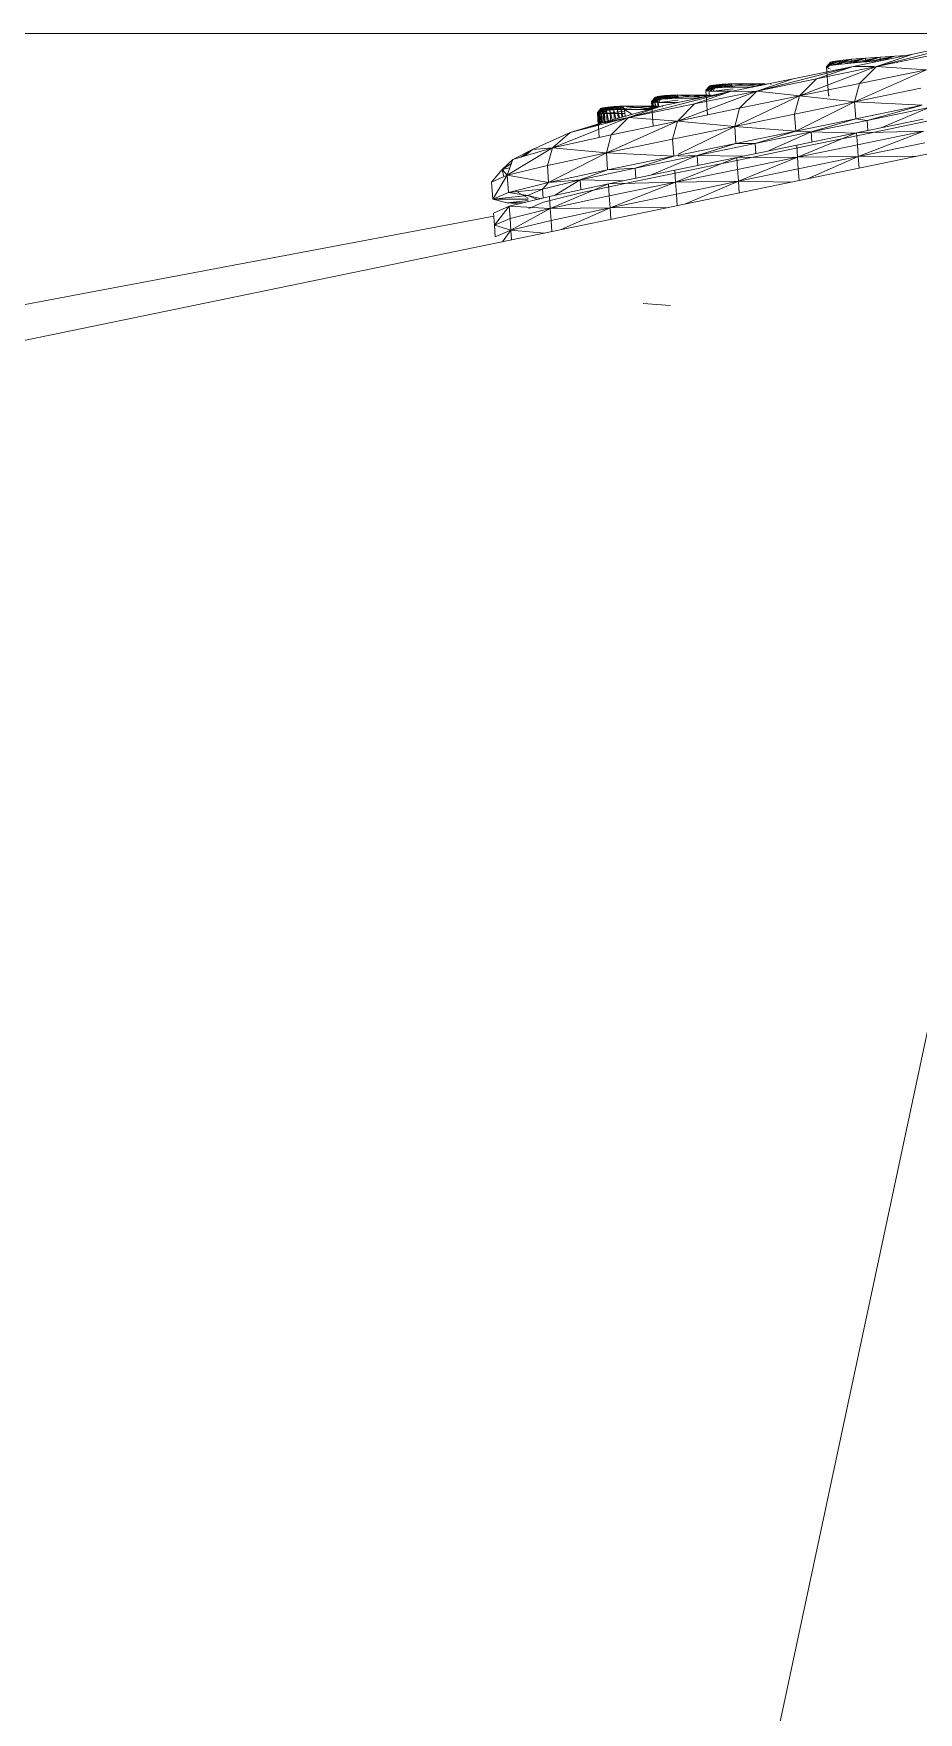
# Model space of a CAD drawing. Extents: x 4834 to 83801, y -13735 to 32221.
# Drawn here: x 13661.86 to 13667.56, y -12484.88 to -12474.07 of the extents above; entities that cross this region are included whole.
import ezdxf

# ---------------------------------------------------------------- set-up
doc = ezdxf.new("R2010")
doc.units = 0
doc.header["$LTSCALE"] = 8
doc.header["$MEASUREMENT"] = 0
doc.layers.add('ELEVATION', color=7, linetype='Continuous', lineweight=25, true_color=0xdda54b)

msp = doc.modelspace()

# ---------------------------------------------------------------- linework, layer by layer
at = {"layer": 'ELEVATION', "color": 6, "linetype": 'Continuous', "lineweight": 0}
for p, q in [((13660.01521, -12474.0654), (13668.08108, -12474.0654)), ((13667.97665, -12474.10388), (13667.2892, -12474.27742)), ((13667.52418, -12474.19708), (13667.97665, -12474.10388)), ((13666.99359, -12474.25055), (13666.96777, -12474.27941)), ((13666.97239, -12474.28703), (13666.99359, -12474.25055)), ((13666.99781, -12474.25751), (13666.97239, -12474.28703)), ((13666.98818, -12474.27153), (13667.05537, -12474.23787)), ((13667.00998, -12474.24423), (13666.98818, -12474.27153)), ((13666.98818, -12474.27153), (13667.04455, -12474.26363)), ((13666.99359, -12474.25055), (13667.05537, -12474.23787)), ((13666.99359, -12474.25055), (13667.00998, -12474.24423)), ((13666.99781, -12474.25751), (13666.99359, -12474.25055)), ((13666.99781, -12474.25751), (13667.12784, -12474.23082)), ((13666.99781, -12474.25751), (13667.05537, -12474.23787)), ((13667.01734, -12474.26461), (13666.99781, -12474.25751)), ((13667.00998, -12474.24423), (13667.05537, -12474.23787)), ((13667.01734, -12474.26461), (13667.21724, -12474.22358)), ((13667.01734, -12474.26461), (13667.12784, -12474.23082)), ((13667.04455, -12474.26363), (13667.12784, -12474.23082)), ((13667.05537, -12474.23787), (13667.04455, -12474.26363)), ((13667.04455, -12474.26363), (13667.1237, -12474.25593)), ((13667.05537, -12474.23787), (13667.12784, -12474.23082)), ((13667.09036, -12474.25917), (13667.21724, -12474.22358)), ((13667.1237, -12474.2556), (13667.31341, -12474.21666)), ((13667.1237, -12474.25593), (13667.21724, -12474.22358)), ((13667.12784, -12474.23082), (13667.1237, -12474.25593)), ((13667.1237, -12474.25593), (13667.21653, -12474.24842)), ((13667.12784, -12474.23082), (13667.21724, -12474.22358)), ((13667.13822, -12474.27658), (13667.52418, -12474.19708)), ((13667.18064, -12474.25132), (13667.31341, -12474.21666)), ((13667.21653, -12474.2495), (13667.4062, -12474.21057)), ((13667.21653, -12474.24842), (13667.31341, -12474.21666)), ((13667.21724, -12474.22358), (13667.21653, -12474.24842)), ((13667.21653, -12474.24842), (13667.2755, -12474.24418)), ((13667.21724, -12474.22358), (13667.31341, -12474.21666)), ((13667.2755, -12474.24257), (13667.4062, -12474.21057)), ((13667.2892, -12474.27742), (13667.7312, -12474.18638)), ((13667.52418, -12474.19708), (13667.2892, -12474.27742)), ((13667.31341, -12474.21666), (13667.4062, -12474.21057)), ((13667.31341, -12474.21666), (13667.31484, -12474.24135)), ((13667.32361, -12474.23839), (13667.4062, -12474.21057)), ((13667.4062, -12474.21057), (13667.48043, -12474.20609)), ((13666.34828, -12474.43928), (13666.75227, -12474.35607)), ((13667.13822, -12474.27658), (13666.51729, -12474.43641)), ((13666.75227, -12474.35607), (13666.51729, -12474.43641)), ((13666.51729, -12474.43641), (13666.90324, -12474.35692)), ((13666.75227, -12474.35607), (13667.13822, -12474.27658)), ((13666.79289, -12474.46733), (13667.2755, -12474.28267)), ((13666.79289, -12474.46733), (13666.90324, -12474.35692)), ((13667.13822, -12474.27658), (13666.90324, -12474.35692)), ((13666.90324, -12474.35692), (13667.2755, -12474.28025)), ((13666.96777, -12474.27941), (13666.98818, -12474.27153)), ((13666.96777, -12474.27941), (13666.98015, -12474.46148)), ((13666.97239, -12474.28703), (13666.96777, -12474.27941)), ((13666.99271, -12474.29441), (13666.97239, -12474.28703)), ((13667.13822, -12474.27658), (13667.2755, -12474.27735)), ((13667.61037, -12474.29896), (13667.1475, -12474.50474)), ((13667.2892, -12474.27742), (13667.17884, -12474.38784)), ((13667.17884, -12474.38784), (13667.61037, -12474.29896)), ((13667.2892, -12474.27742), (13667.61037, -12474.29896)), ((13666.34828, -12474.43928), (13665.69063, -12474.60668)), ((13665.86246, -12474.47818), (13665.84032, -12474.50348)), ((13665.84032, -12474.50348), (13665.86587, -12474.47981)), ((13665.8633, -12474.47624), (13665.84138, -12474.50101)), ((13665.84138, -12474.50101), (13665.86246, -12474.47818)), ((13665.86587, -12474.47981), (13665.84463, -12474.50554)), ((13665.84463, -12474.50554), (13665.87339, -12474.48105)), ((13665.86852, -12474.47403), (13665.84802, -12474.49821)), ((13665.84802, -12474.49821), (13665.8633, -12474.47624)), ((13665.87339, -12474.48105), (13665.85417, -12474.50712)), ((13665.85417, -12474.50712), (13665.88489, -12474.48185)), ((13665.87826, -12474.47163), (13665.86033, -12474.49517)), ((13665.86033, -12474.49517), (13665.86852, -12474.47403)), ((13665.92609, -12474.46508), (13665.86246, -12474.47818)), ((13665.8633, -12474.47624), (13665.86246, -12474.47818)), ((13665.86246, -12474.47818), (13665.86587, -12474.47981)), ((13665.92609, -12474.46508), (13665.8633, -12474.47624)), ((13665.86852, -12474.47403), (13665.8633, -12474.47624)), ((13665.9648, -12474.46223), (13665.86587, -12474.47981)), ((13665.94526, -12474.46346), (13665.86587, -12474.47981)), ((13665.92609, -12474.46508), (13665.86587, -12474.47981)), ((13665.86587, -12474.47981), (13665.87339, -12474.48105)), ((13665.92609, -12474.46508), (13665.86852, -12474.47403)), ((13665.87826, -12474.47163), (13665.86852, -12474.47403)), ((13665.88489, -12474.48185), (13665.86878, -12474.50812)), ((13665.86878, -12474.50812), (13665.90024, -12474.48213)), ((13665.9648, -12474.46223), (13665.87339, -12474.48105)), ((13665.87339, -12474.48105), (13665.88489, -12474.48185)), ((13665.89184, -12474.46923), (13665.87753, -12474.49213)), ((13665.87753, -12474.49213), (13665.87826, -12474.47163)), ((13665.92609, -12474.46508), (13665.87826, -12474.47163)), ((13665.89184, -12474.46923), (13665.87826, -12474.47163)), ((13665.98396, -12474.46144), (13665.88489, -12474.48185)), ((13665.9648, -12474.46223), (13665.88489, -12474.48185)), ((13665.88489, -12474.48185), (13665.90024, -12474.48213)), ((13665.90024, -12474.48213), (13665.88718, -12474.50846)), ((13665.92609, -12474.46508), (13665.89184, -12474.46923)), ((13665.90803, -12474.46702), (13665.89184, -12474.46923)), ((13665.89809, -12474.48933), (13665.89184, -12474.46923)), ((13665.90803, -12474.46702), (13665.89809, -12474.48933)), ((13666.002, -12474.46117), (13665.90024, -12474.48213)), ((13665.90024, -12474.48213), (13666.22366, -12474.46123)), ((13665.98396, -12474.46144), (13665.90024, -12474.48213)), ((13665.90024, -12474.48213), (13666.01197, -12474.48216)), ((13665.92609, -12474.46508), (13665.90803, -12474.46702)), ((13665.92099, -12474.48686), (13665.90803, -12474.46702)), ((13665.90823, -12474.52992), (13666.34828, -12474.43928)), ((13665.92609, -12474.46508), (13665.92099, -12474.48686)), ((13665.94526, -12474.46346), (13665.92609, -12474.46508)), ((13665.94528, -12474.48481), (13665.92609, -12474.46508)), ((13665.9648, -12474.46223), (13665.94526, -12474.46346)), ((13665.97006, -12474.48325), (13665.94526, -12474.46346)), ((13665.94526, -12474.46346), (13665.94528, -12474.48481)), ((13665.97006, -12474.48325), (13665.94528, -12474.48481)), ((13665.98396, -12474.46144), (13665.9648, -12474.46223)), ((13665.9944, -12474.48225), (13665.9648, -12474.46223)), ((13665.9648, -12474.46223), (13665.97006, -12474.48325)), ((13665.9944, -12474.48225), (13665.97006, -12474.48325)), ((13666.002, -12474.46117), (13665.98396, -12474.46144)), ((13665.98396, -12474.46144), (13666.01603, -12474.48192)), ((13665.98396, -12474.46144), (13665.9944, -12474.48225)), ((13666.01603, -12474.48192), (13665.9944, -12474.48225)), ((13666.002, -12474.46117), (13666.22366, -12474.46123)), ((13666.002, -12474.46117), (13666.01603, -12474.48192)), ((13666.002, -12474.46117), (13666.17046, -12474.47591)), ((13666.00729, -12474.62914), (13666.51729, -12474.43641)), ((13666.01603, -12474.48192), (13666.1411, -12474.48196)), ((13666.11765, -12474.51873), (13666.51729, -12474.43641)), ((13666.34828, -12474.43928), (13666.11765, -12474.51873)), ((13666.12306, -12474.48195), (13666.22366, -12474.46123)), ((13666.12325, -12474.48195), (13666.23799, -12474.46169)), ((13666.12344, -12474.48195), (13666.19434, -12474.47099)), ((13666.12364, -12474.48195), (13666.1758, -12474.47481)), ((13666.21156, -12474.40628), (13666.18942, -12474.43158)), ((13666.18942, -12474.43158), (13666.21497, -12474.40791)), ((13666.19048, -12474.4291), (13666.18942, -12474.43158)), ((13666.18942, -12474.43158), (13666.20008, -12474.58854)), ((13666.18942, -12474.43158), (13666.19373, -12474.43364)), ((13666.2124, -12474.40433), (13666.19048, -12474.4291)), ((13666.19048, -12474.4291), (13666.21156, -12474.40628)), ((13666.19711, -12474.4263), (13666.19048, -12474.4291)), ((13666.21497, -12474.40791), (13666.19373, -12474.43364)), ((13666.19373, -12474.43364), (13666.22249, -12474.40915)), ((13666.19373, -12474.43364), (13666.20327, -12474.43521)), ((13666.21762, -12474.40212), (13666.19711, -12474.4263)), ((13666.19711, -12474.4263), (13666.2124, -12474.40433)), ((13666.20943, -12474.42326), (13666.19711, -12474.4263)), ((13666.22249, -12474.40915), (13666.20327, -12474.43521)), ((13666.20327, -12474.43521), (13666.23399, -12474.40994)), ((13666.20327, -12474.43521), (13666.21788, -12474.43622)), ((13666.22736, -12474.39972), (13666.20943, -12474.42326)), ((13666.20943, -12474.42326), (13666.21762, -12474.40212)), ((13666.22663, -12474.42022), (13666.20943, -12474.42326)), ((13666.20943, -12474.42326), (13666.21242, -12474.46727)), ((13666.27519, -12474.39317), (13666.21156, -12474.40628)), ((13666.2124, -12474.40433), (13666.21156, -12474.40628)), ((13666.21156, -12474.40628), (13666.21497, -12474.40791)), ((13666.27519, -12474.39317), (13666.2124, -12474.40433)), ((13666.21762, -12474.40212), (13666.2124, -12474.40433)), ((13666.3139, -12474.39032), (13666.21497, -12474.40791)), ((13666.29436, -12474.39155), (13666.21497, -12474.40791)), ((13666.27519, -12474.39317), (13666.21497, -12474.40791)), ((13666.21497, -12474.40791), (13666.22249, -12474.40915)), ((13666.27519, -12474.39317), (13666.21762, -12474.40212)), ((13666.22736, -12474.39972), (13666.21762, -12474.40212)), ((13666.23399, -12474.40994), (13666.21788, -12474.43622)), ((13666.21788, -12474.43622), (13666.24934, -12474.41022)), ((13666.21788, -12474.43622), (13666.23628, -12474.43656)), ((13666.3139, -12474.39032), (13666.22249, -12474.40915)), ((13666.22249, -12474.40915), (13666.23399, -12474.40994)), ((13666.24094, -12474.39732), (13666.22663, -12474.42022)), ((13666.22663, -12474.42022), (13666.22736, -12474.39972)), ((13666.24719, -12474.41742), (13666.22663, -12474.42022)), ((13666.27519, -12474.39317), (13666.22736, -12474.39972)), ((13666.24094, -12474.39732), (13666.22736, -12474.39972)), ((13666.33306, -12474.38954), (13666.23399, -12474.40994)), ((13666.3139, -12474.39032), (13666.23399, -12474.40994)), ((13666.23399, -12474.40994), (13666.24934, -12474.41022)), ((13666.24934, -12474.41022), (13666.23628, -12474.43656)), ((13666.23628, -12474.43656), (13666.36595, -12474.42204)), ((13666.23628, -12474.43656), (13666.36135, -12474.43659)), ((13666.27519, -12474.39317), (13666.24094, -12474.39732)), ((13666.25713, -12474.39512), (13666.24094, -12474.39732)), ((13666.24719, -12474.41742), (13666.24094, -12474.39732)), ((13666.25713, -12474.39512), (13666.24719, -12474.41742)), ((13666.27009, -12474.41496), (13666.24719, -12474.41742)), ((13666.3511, -12474.38926), (13666.24934, -12474.41022)), ((13666.24934, -12474.41022), (13666.57276, -12474.38933)), ((13666.33306, -12474.38954), (13666.24934, -12474.41022)), ((13666.24934, -12474.41022), (13666.36513, -12474.41026)), ((13666.27519, -12474.39317), (13666.25713, -12474.39512)), ((13666.27009, -12474.41496), (13666.25713, -12474.39512)), ((13666.26144, -12474.46517), (13666.25804, -12474.46355)), ((13666.27519, -12474.39317), (13666.27009, -12474.41496)), ((13666.29438, -12474.41291), (13666.27009, -12474.41496)), ((13666.29436, -12474.39155), (13666.27519, -12474.39317)), ((13666.29438, -12474.41291), (13666.27519, -12474.39317)), ((13666.3139, -12474.39032), (13666.29436, -12474.39155)), ((13666.31916, -12474.41134), (13666.29436, -12474.39155)), ((13666.29436, -12474.39155), (13666.29438, -12474.41291)), ((13666.31916, -12474.41134), (13666.29438, -12474.41291)), ((13666.33306, -12474.38954), (13666.3139, -12474.39032)), ((13666.3435, -12474.41034), (13666.3139, -12474.39032)), ((13666.3139, -12474.39032), (13666.31916, -12474.41134)), ((13666.3435, -12474.41034), (13666.31916, -12474.41134)), ((13666.3511, -12474.38926), (13666.33306, -12474.38954)), ((13666.33306, -12474.38954), (13666.36513, -12474.41002)), ((13666.33306, -12474.38954), (13666.3435, -12474.41034)), ((13666.36513, -12474.41002), (13666.3435, -12474.41034)), ((13666.34828, -12474.43928), (13666.51729, -12474.43641)), ((13666.3511, -12474.38926), (13666.57276, -12474.38933)), ((13666.3511, -12474.38926), (13666.36513, -12474.41002)), ((13666.3511, -12474.38926), (13666.51956, -12474.404)), ((13666.36513, -12474.41002), (13666.49019, -12474.41005)), ((13666.79289, -12474.46733), (13666.37559, -12474.66374)), ((13666.51729, -12474.43641), (13666.40693, -12474.54683)), ((13666.40693, -12474.54683), (13666.79289, -12474.46733)), ((13666.47216, -12474.41005), (13666.57276, -12474.38933)), ((13666.47235, -12474.41005), (13666.58811, -12474.38961)), ((13666.47254, -12474.41005), (13666.54343, -12474.39909)), ((13666.47274, -12474.41005), (13666.5249, -12474.40291)), ((13666.51729, -12474.43641), (13666.79289, -12474.46733)), ((13666.61054, -12474.39327), (13666.60714, -12474.39164)), ((13666.79289, -12474.46733), (13666.76155, -12474.58424)), ((13666.79289, -12474.46733), (13667.17884, -12474.38784)), ((13666.79289, -12474.46733), (13667.1475, -12474.50474)), ((13666.98477, -12474.4691), (13666.98015, -12474.46148)), ((13667.17884, -12474.38784), (13667.1475, -12474.50474)), ((13667.1475, -12474.50474), (13667.57553, -12474.41658)), ((13668.87646, -12474.58041), (13657.00054, -12477.03344)), ((13665.51336, -12474.55009), (13665.49122, -12474.57538)), ((13665.49122, -12474.57538), (13665.51677, -12474.55172)), ((13665.49228, -12474.57291), (13665.49122, -12474.57538)), ((13665.49122, -12474.57538), (13665.50188, -12474.73235)), ((13665.49122, -12474.57538), (13665.49553, -12474.57745)), ((13665.49122, -12474.57538), (13665.49724, -12474.65465)), ((13665.5142, -12474.54814), (13665.49228, -12474.57291)), ((13665.49228, -12474.57291), (13665.51336, -12474.55009)), ((13665.49891, -12474.57011), (13665.49228, -12474.57291)), ((13665.49228, -12474.57291), (13665.50119, -12474.65233)), ((13665.49228, -12474.57291), (13665.49781, -12474.65431)), ((13665.51677, -12474.55172), (13665.49553, -12474.57745)), ((13665.49553, -12474.57745), (13665.52429, -12474.55296)), ((13665.49553, -12474.57745), (13665.50507, -12474.57902)), ((13665.49553, -12474.57745), (13665.49866, -12474.65381)), ((13665.49553, -12474.57745), (13665.50064, -12474.65265)), ((13665.51942, -12474.54593), (13665.49891, -12474.57011)), ((13665.49891, -12474.57011), (13665.5142, -12474.54814)), ((13665.51123, -12474.56707), (13665.49891, -12474.57011)), ((13665.49891, -12474.57011), (13665.51039, -12474.64695)), ((13665.49891, -12474.57011), (13665.50437, -12474.65047)), ((13665.52429, -12474.55296), (13665.50507, -12474.57902)), ((13665.50507, -12474.57902), (13665.53579, -12474.55375)), ((13665.50507, -12474.57902), (13665.51968, -12474.58003)), ((13665.50507, -12474.57902), (13665.50558, -12474.64976)), ((13665.50507, -12474.57902), (13665.50971, -12474.64734)), ((13665.52915, -12474.54353), (13665.51123, -12474.56707)), ((13665.51123, -12474.56707), (13665.51942, -12474.54593)), ((13665.52843, -12474.56403), (13665.51123, -12474.56707)), ((13665.51123, -12474.56707), (13665.52444, -12474.64003)), ((13665.51123, -12474.56707), (13665.51642, -12474.64342)), ((13665.57699, -12474.53698), (13665.51336, -12474.55009)), ((13665.5142, -12474.54814), (13665.51336, -12474.55009)), ((13665.51336, -12474.55009), (13665.51677, -12474.55172)), ((13665.57699, -12474.53698), (13665.5142, -12474.54814)), ((13665.51942, -12474.54593), (13665.5142, -12474.54814)), ((13665.6157, -12474.53413), (13665.51677, -12474.55172)), ((13665.59616, -12474.53536), (13665.51677, -12474.55172)), ((13665.57699, -12474.53698), (13665.51677, -12474.55172)), ((13665.51677, -12474.55172), (13665.52429, -12474.55296)), ((13665.51968, -12474.58003), (13665.5181, -12474.64243)), ((13665.57699, -12474.53698), (13665.51942, -12474.54593)), ((13665.52915, -12474.54353), (13665.51942, -12474.54593)), ((13665.53579, -12474.55375), (13665.51968, -12474.58003)), ((13665.51968, -12474.58003), (13665.55114, -12474.55403)), ((13665.51968, -12474.58003), (13665.53808, -12474.58037)), ((13665.51968, -12474.58003), (13665.52376, -12474.64007)), ((13665.52213, -12474.64007), (13665.90823, -12474.52992)), ((13665.6157, -12474.53413), (13665.52429, -12474.55296)), ((13665.52429, -12474.55296), (13665.53579, -12474.55375)), ((13665.54274, -12474.54113), (13665.52843, -12474.56403)), ((13665.52843, -12474.56403), (13665.52915, -12474.54353)), ((13665.54899, -12474.56123), (13665.52843, -12474.56403)), ((13665.52843, -12474.56403), (13665.54374, -12474.63965)), ((13665.52843, -12474.56403), (13665.53358, -12474.63985)), ((13665.52871, -12490.28771), (13668.87646, -12474.58041)), ((13665.57699, -12474.53698), (13665.52915, -12474.54353)), ((13665.54274, -12474.54113), (13665.52915, -12474.54353)), ((13665.53808, -12474.58037), (13665.53515, -12474.63982)), ((13665.63486, -12474.53334), (13665.53579, -12474.55375)), ((13665.6157, -12474.53413), (13665.53579, -12474.55375)), ((13665.53579, -12474.55375), (13665.55114, -12474.55403)), ((13665.55114, -12474.55403), (13665.53808, -12474.58037)), ((13665.53808, -12474.58037), (13665.66775, -12474.56585)), ((13665.53808, -12474.58037), (13665.66874, -12474.5804)), ((13665.53808, -12474.58037), (13665.54211, -12474.63968)), ((13665.57699, -12474.53698), (13665.54274, -12474.54113)), ((13665.55893, -12474.53893), (13665.54274, -12474.54113)), ((13665.54899, -12474.56123), (13665.54274, -12474.54113)), ((13665.55893, -12474.53893), (13665.54899, -12474.56123)), ((13665.57189, -12474.55877), (13665.54899, -12474.56123)), ((13665.54899, -12474.56123), (13665.56586, -12474.63887)), ((13665.54899, -12474.56123), (13665.55431, -12474.63944)), ((13665.6529, -12474.53307), (13665.55114, -12474.55403)), ((13665.55114, -12474.55403), (13665.87456, -12474.53314)), ((13665.63486, -12474.53334), (13665.55114, -12474.55403)), ((13665.55114, -12474.55403), (13665.66693, -12474.55407)), ((13665.57699, -12474.53698), (13665.55893, -12474.53893)), ((13665.57189, -12474.55877), (13665.55893, -12474.53893)), ((13665.57699, -12474.53698), (13665.57189, -12474.55877)), ((13665.59618, -12474.55672), (13665.57189, -12474.55877)), ((13665.57189, -12474.55877), (13665.58771, -12474.62888)), ((13665.57189, -12474.55877), (13665.57714, -12474.63596)), ((13665.59616, -12474.53536), (13665.57699, -12474.53698)), ((13665.59618, -12474.55672), (13665.57699, -12474.53698)), ((13665.6157, -12474.53413), (13665.59616, -12474.53536)), ((13665.62096, -12474.55515), (13665.59616, -12474.53536)), ((13665.59616, -12474.53536), (13665.59618, -12474.55672)), ((13665.62096, -12474.55515), (13665.59618, -12474.55672)), ((13665.59618, -12474.55672), (13665.60951, -12474.61514)), ((13665.59618, -12474.55672), (13665.60033, -12474.61776)), ((13665.63486, -12474.53334), (13665.6157, -12474.53413)), ((13665.6453, -12474.55415), (13665.6157, -12474.53413)), ((13665.6157, -12474.53413), (13665.62096, -12474.55515)), ((13665.6453, -12474.55415), (13665.62096, -12474.55515)), ((13665.62096, -12474.55515), (13665.63293, -12474.60846)), ((13665.62096, -12474.55515), (13665.62474, -12474.6108)), ((13665.6529, -12474.53307), (13665.63486, -12474.53334)), ((13665.63486, -12474.53334), (13665.66693, -12474.55383)), ((13665.63486, -12474.53334), (13665.6453, -12474.55415)), ((13665.66693, -12474.55383), (13665.6453, -12474.55415)), ((13665.6453, -12474.55415), (13665.65519, -12474.60211)), ((13665.6453, -12474.55415), (13665.64868, -12474.60397)), ((13665.6529, -12474.53307), (13665.87456, -12474.53314)), ((13665.6529, -12474.53307), (13665.66693, -12474.55383)), ((13665.6529, -12474.53307), (13665.83985, -12474.54943)), ((13665.66693, -12474.55383), (13665.82428, -12474.55387)), ((13665.66693, -12474.55383), (13665.66993, -12474.59791)), ((13665.66693, -12474.55383), (13665.71399, -12474.58534)), ((13665.69063, -12474.60668), (13666.11765, -12474.51873)), ((13665.90823, -12474.52992), (13665.69063, -12474.60668)), ((13665.77395, -12474.55386), (13665.87456, -12474.53314)), ((13665.77414, -12474.55386), (13665.88889, -12474.5336)), ((13665.77433, -12474.55386), (13665.88347, -12474.53699)), ((13665.77453, -12474.55386), (13665.87029, -12474.54074)), ((13665.79084, -12474.55382), (13665.86475, -12474.54233)), ((13665.81, -12474.55304), (13665.85563, -12474.54493)), ((13665.84138, -12474.50101), (13665.84032, -12474.50348)), ((13665.84032, -12474.50348), (13665.85098, -12474.66044)), ((13665.84032, -12474.50348), (13665.84463, -12474.50554)), ((13665.84032, -12474.50348), (13665.84372, -12474.54832)), ((13665.84802, -12474.49821), (13665.84138, -12474.50101)), ((13665.84138, -12474.50101), (13665.8466, -12474.5475)), ((13665.84138, -12474.50101), (13665.84458, -12474.54808)), ((13665.84463, -12474.50554), (13665.85417, -12474.50712)), ((13665.86033, -12474.49517), (13665.84802, -12474.49821)), ((13665.84802, -12474.49821), (13665.85502, -12474.5451)), ((13665.84802, -12474.49821), (13665.85127, -12474.54617)), ((13665.85417, -12474.50712), (13665.86878, -12474.50812)), ((13665.87753, -12474.49213), (13665.86033, -12474.49517)), ((13665.86033, -12474.49517), (13665.86867, -12474.54121)), ((13665.86033, -12474.49517), (13665.86356, -12474.54267)), ((13665.86878, -12474.50812), (13665.88718, -12474.50846)), ((13665.89809, -12474.48933), (13665.87753, -12474.49213)), ((13665.87753, -12474.49213), (13665.88644, -12474.53614)), ((13665.87753, -12474.49213), (13665.88063, -12474.5378)), ((13665.88718, -12474.50846), (13666.01197, -12474.49449)), ((13665.88718, -12474.50846), (13666.01197, -12474.5085)), ((13665.92099, -12474.48686), (13665.89809, -12474.48933)), ((13665.91234, -12474.53708), (13665.90894, -12474.53545)), ((13665.94528, -12474.48481), (13665.92099, -12474.48686)), ((13666.00729, -12474.62914), (13666.40693, -12474.54683)), ((13666.01197, -12474.62446), (13666.11765, -12474.51873)), ((13666.40693, -12474.54683), (13666.37559, -12474.66374)), ((13666.37559, -12474.66374), (13666.76155, -12474.58424)), ((13666.76155, -12474.58424), (13667.1475, -12474.50474)), ((13666.76902, -12474.6942), (13666.76155, -12474.58424)), ((13666.76902, -12474.6942), (13667.1475, -12474.50474)), ((13667.15497, -12474.6147), (13667.1475, -12474.50474)), ((13667.1475, -12474.50474), (13667.58301, -12474.52654)), ((13667.15497, -12474.6147), (13667.58301, -12474.52654)), ((13667.22914, -12474.62434), (13667.58301, -12474.52654)), ((13667.62917, -12474.54194), (13667.22914, -12474.62434)), ((13667.62917, -12474.54194), (13667.32298, -12474.67092)), ((13665.20152, -12474.80239), (13665.69063, -12474.60668)), ((13665.31569, -12474.7034), (13665.69063, -12474.60668)), ((13665.52213, -12474.64007), (13665.31569, -12474.7034)), ((13665.52213, -12474.64007), (13665.44103, -12474.67107)), ((13665.52213, -12474.64007), (13665.69063, -12474.60668)), ((13665.52213, -12474.64007), (13665.63747, -12474.6204)), ((13666.00729, -12474.62914), (13665.54893, -12474.83401)), ((13665.69063, -12474.60668), (13665.58027, -12474.7171)), ((13665.58027, -12474.7171), (13666.00729, -12474.62914)), ((13665.69063, -12474.60668), (13666.00729, -12474.62914)), ((13666.00729, -12474.62914), (13665.97595, -12474.74605)), ((13665.97595, -12474.74605), (13666.37559, -12474.66374)), ((13666.00729, -12474.62914), (13666.37559, -12474.66374)), ((13666.01197, -12474.84201), (13666.37559, -12474.66374)), ((13666.38306, -12474.77369), (13666.37559, -12474.66374)), ((13666.37559, -12474.66374), (13666.76902, -12474.6942)), ((13666.38306, -12474.77369), (13666.76902, -12474.6942)), ((13666.50773, -12474.77293), (13666.76902, -12474.6942)), ((13666.86844, -12474.69864), (13666.50773, -12474.77293)), ((13666.86844, -12474.69864), (13666.59278, -12474.82132)), ((13666.76902, -12474.6942), (13667.15497, -12474.6147)), ((13666.86844, -12474.69864), (13666.76902, -12474.6942)), ((13666.86844, -12474.69864), (13667.15497, -12474.6147)), ((13666.86844, -12474.69864), (13667.22914, -12474.62434)), ((13666.86844, -12474.69864), (13666.87285, -12474.76363)), ((13666.86844, -12474.69864), (13667.16106, -12474.70615)), ((13667.22914, -12474.62434), (13667.15497, -12474.6147)), ((13667.16106, -12474.70427), (13667.58909, -12474.61611)), ((13667.16106, -12474.70427), (13667.5944, -12474.69422)), ((13667.5944, -12474.69422), (13667.16637, -12474.78239)), ((13667.1715, -12474.858), (13667.5944, -12474.69422)), ((13667.22914, -12474.62434), (13667.23356, -12474.68934)), ((13667.23483, -12474.70805), (13667.63486, -12474.62565)), ((13665.20152, -12474.80239), (13664.91026, -12474.97838)), ((13664.94668, -12474.87671), (13665.20152, -12474.80239)), ((13665.07228, -12474.812), (13665.31569, -12474.7034)), ((13665.07228, -12474.812), (13665.20152, -12474.80239)), ((13665.20152, -12474.80239), (13665.16891, -12474.91548)), ((13665.20152, -12474.80239), (13665.31569, -12474.7034)), ((13665.20152, -12474.80239), (13665.58027, -12474.7171)), ((13665.20152, -12474.80239), (13665.54893, -12474.83401)), ((13665.58027, -12474.7171), (13665.54893, -12474.83401)), ((13665.54893, -12474.83401), (13665.97595, -12474.74605)), ((13665.98342, -12474.85601), (13665.97595, -12474.74605)), ((13665.98342, -12474.85601), (13666.38306, -12474.77369)), ((13666.13423, -12474.84986), (13666.50773, -12474.77293)), ((13666.13423, -12474.84986), (13666.38306, -12474.77369)), ((13666.50773, -12474.77293), (13666.38306, -12474.77369)), ((13666.38915, -12474.86326), (13666.7751, -12474.78377)), ((13666.50773, -12474.77293), (13666.51215, -12474.83793)), ((13666.51342, -12474.85664), (13666.87412, -12474.78234)), ((13666.7751, -12474.78377), (13667.16106, -12474.70427)), ((13666.7751, -12474.78377), (13666.78041, -12474.86188)), ((13667.16106, -12474.70427), (13666.78041, -12474.86188)), ((13666.78041, -12474.86188), (13667.16637, -12474.78239)), ((13666.87412, -12474.78234), (13667.23483, -12474.70805)), ((13667.16106, -12474.70427), (13667.16637, -12474.78239)), ((13667.1715, -12474.858), (13667.16637, -12474.78239)), ((13667.1715, -12474.858), (13667.59954, -12474.76984)), ((13664.87816, -12474.94117), (13664.94668, -12474.87671)), ((13664.93781, -12474.90148), (13664.87816, -12474.94117)), ((13664.94668, -12474.87671), (13664.91026, -12474.97838)), ((13664.91026, -12474.97838), (13665.16891, -12474.91548)), ((13665.07228, -12474.812), (13664.94668, -12474.87671)), ((13665.07228, -12474.812), (13664.99715, -12474.86199)), ((13665.02486, -12474.85391), (13665.07228, -12474.812)), ((13665.16891, -12474.91548), (13665.54893, -12474.83401)), ((13665.17638, -12475.02544), (13665.16891, -12474.91548)), ((13665.17638, -12475.02544), (13665.54893, -12474.83401)), ((13665.5564, -12474.94396), (13665.54893, -12474.83401)), ((13665.54893, -12474.83401), (13665.98342, -12474.85601)), ((13665.5564, -12474.94396), (13665.98342, -12474.85601)), ((13666.13423, -12474.84986), (13665.73515, -12474.93206)), ((13665.73515, -12474.93206), (13665.98342, -12474.85601)), ((13666.13423, -12474.84986), (13665.82878, -12474.97868)), ((13665.98951, -12474.94558), (13666.38915, -12474.86326)), ((13666.38915, -12474.86326), (13665.99482, -12475.02369)), ((13666.13423, -12474.84986), (13666.01197, -12474.85484)), ((13666.13423, -12474.84986), (13666.13865, -12474.91486)), ((13666.13423, -12474.84986), (13666.42866, -12474.85512)), ((13666.13992, -12474.93357), (13666.51342, -12474.85664)), ((13666.38915, -12474.86326), (13666.78041, -12474.86188)), ((13666.38915, -12474.86326), (13666.39446, -12474.94138)), ((13666.78041, -12474.86188), (13666.39446, -12474.94138)), ((13666.3996, -12475.01699), (13666.78041, -12474.86188)), ((13666.78041, -12474.86188), (13667.1715, -12474.858)), ((13666.78555, -12474.9375), (13666.78041, -12474.86188)), ((13666.78555, -12474.9375), (13667.1715, -12474.858)), ((13666.84447, -12475.00012), (13667.1715, -12474.858)), ((13667.54274, -12474.85589), (13667.1715, -12474.858)), ((13667.1765, -12474.93154), (13667.1715, -12474.858)), ((13664.87816, -12474.94117), (13664.80942, -12475.02226)), ((13664.80942, -12475.02226), (13664.91026, -12474.97838)), ((13664.81689, -12475.13221), (13664.80942, -12475.02226)), ((13664.81689, -12475.13221), (13664.91026, -12474.97838)), ((13664.92729, -12474.93084), (13664.87816, -12474.94117)), ((13664.87816, -12474.94117), (13664.88901, -12474.98763)), ((13664.87816, -12474.94117), (13664.91026, -12474.97838)), ((13664.91774, -12475.08834), (13664.91026, -12474.97838)), ((13664.91026, -12474.97838), (13665.17638, -12475.02544)), ((13665.37999, -12475.00821), (13665.13827, -12475.06699)), ((13665.17638, -12475.02544), (13665.5564, -12474.94396)), ((13665.37999, -12475.00821), (13665.17638, -12475.02544)), ((13665.37999, -12475.00821), (13665.21442, -12475.10816)), ((13665.37999, -12475.00821), (13665.73515, -12474.93206)), ((13665.37999, -12475.00821), (13665.5564, -12474.94396)), ((13665.37999, -12475.00821), (13665.38431, -12475.07173)), ((13665.37999, -12475.00821), (13665.65722, -12475.01402)), ((13665.38568, -12475.09192), (13665.74084, -12475.01577)), ((13665.73515, -12474.93206), (13665.5564, -12474.94396)), ((13665.56249, -12475.03353), (13665.98951, -12474.94558)), ((13665.56249, -12475.03353), (13665.99482, -12475.02369)), ((13665.99482, -12475.02369), (13665.5678, -12475.11165)), ((13665.57294, -12475.18726), (13665.99482, -12475.02369)), ((13665.73515, -12474.93206), (13665.73957, -12474.99706)), ((13665.74084, -12475.01577), (13666.13992, -12474.93357)), ((13665.98951, -12474.94558), (13665.99482, -12475.02369)), ((13665.99482, -12475.02369), (13666.39446, -12474.94138)), ((13665.99482, -12475.02369), (13666.3996, -12475.01699)), ((13665.99996, -12475.09931), (13665.99482, -12475.02369)), ((13665.99996, -12475.09931), (13666.3996, -12475.01699)), ((13666.05871, -12475.16243), (13666.3996, -12475.01699)), ((13666.3996, -12475.01699), (13666.39446, -12474.94138)), ((13666.3996, -12475.01699), (13666.78555, -12474.9375)), ((13666.73694, -12475.02233), (13666.3996, -12475.01699)), ((13666.40463, -12475.09098), (13666.3996, -12475.01699)), ((13666.79056, -12475.01126), (13666.78555, -12474.9375)), ((13664.81689, -12475.13221), (13664.91774, -12475.08834)), ((13665.04402, -12475.108), (13664.81689, -12475.13221)), ((13665.04559, -12475.13121), (13664.81689, -12475.13221)), ((13664.91028, -12475.15665), (13664.81689, -12475.13221)), ((13664.91774, -12475.08834), (13665.17638, -12475.02544)), ((13665.13827, -12475.06699), (13664.91774, -12475.08834)), ((13665.04402, -12475.108), (13664.91774, -12475.08834)), ((13664.92382, -12475.1779), (13665.18247, -12475.11501)), ((13665.04518, -12475.12517), (13664.96931, -12475.08334)), ((13665.04402, -12475.108), (13665.13827, -12475.06699)), ((13665.04402, -12475.108), (13665.13129, -12475.13083)), ((13665.04402, -12475.108), (13665.10469, -12475.13392)), ((13665.13827, -12475.06699), (13665.17638, -12475.02544)), ((13665.13827, -12475.06699), (13665.14219, -12475.1248)), ((13665.14395, -12475.1507), (13665.38568, -12475.09192)), ((13665.18247, -12475.11501), (13665.56249, -12475.03353)), ((13665.18247, -12475.11501), (13665.18778, -12475.19313)), ((13665.56249, -12475.03353), (13665.18778, -12475.19313)), ((13665.18778, -12475.19313), (13665.5678, -12475.11165)), ((13665.56249, -12475.03353), (13665.5678, -12475.11165)), ((13665.57294, -12475.18726), (13665.5678, -12475.11165)), ((13665.57294, -12475.18726), (13665.99996, -12475.09931)), ((13666.005, -12475.17352), (13665.99996, -12475.09931)), ((13664.82298, -12475.22178), (13664.92382, -12475.1779)), ((13664.82298, -12475.22178), (13664.82828, -12475.2999)), ((13664.92382, -12475.1779), (13664.82828, -12475.2999)), ((13665.04624, -12475.14076), (13664.91028, -12475.15665)), ((13665.02698, -12475.15282), (13664.91028, -12475.15665)), ((13664.99139, -12475.16147), (13664.91028, -12475.15665)), ((13664.92382, -12475.1779), (13665.18778, -12475.19313)), ((13664.92382, -12475.1779), (13664.92913, -12475.25602)), ((13665.18778, -12475.19313), (13664.92913, -12475.25602)), ((13664.93427, -12475.33163), (13665.18778, -12475.19313)), ((13665.0497, -12475.1917), (13665.14395, -12475.1507)), ((13665.18778, -12475.19313), (13665.57294, -12475.18726)), ((13665.19292, -12475.26874), (13665.18778, -12475.19313)), ((13665.19292, -12475.26874), (13665.57294, -12475.18726)), ((13665.25862, -12475.32769), (13665.57294, -12475.18726)), ((13665.94793, -12475.18531), (13665.57294, -12475.18726)), ((13665.578, -12475.26172), (13665.57294, -12475.18726)), ((13661.77044, -12475.81617), (13664.82439, -12475.24263)), ((13664.82828, -12475.2999), (13664.92913, -12475.25602)), ((13664.83342, -12475.37551), (13664.82828, -12475.2999)), ((13664.82828, -12475.2999), (13664.93427, -12475.33163)), ((13664.83342, -12475.37551), (13664.93427, -12475.33163)), ((13664.87978, -12475.40594), (13664.93427, -12475.33163)), ((13664.93427, -12475.33163), (13664.92913, -12475.25602)), ((13664.93427, -12475.33163), (13665.19292, -12475.26874)), ((13665.14961, -12475.3502), (13664.93427, -12475.33163)), ((13664.93849, -12475.39381), (13664.93427, -12475.33163)), ((13665.19778, -12475.34026), (13665.19292, -12475.26874)), ((13665.96181, -12475.81689), (13665.78597, -12475.80369))]:
    msp.add_line(p, q, dxfattribs=at)

doc.saveas('drawing.dxf')
